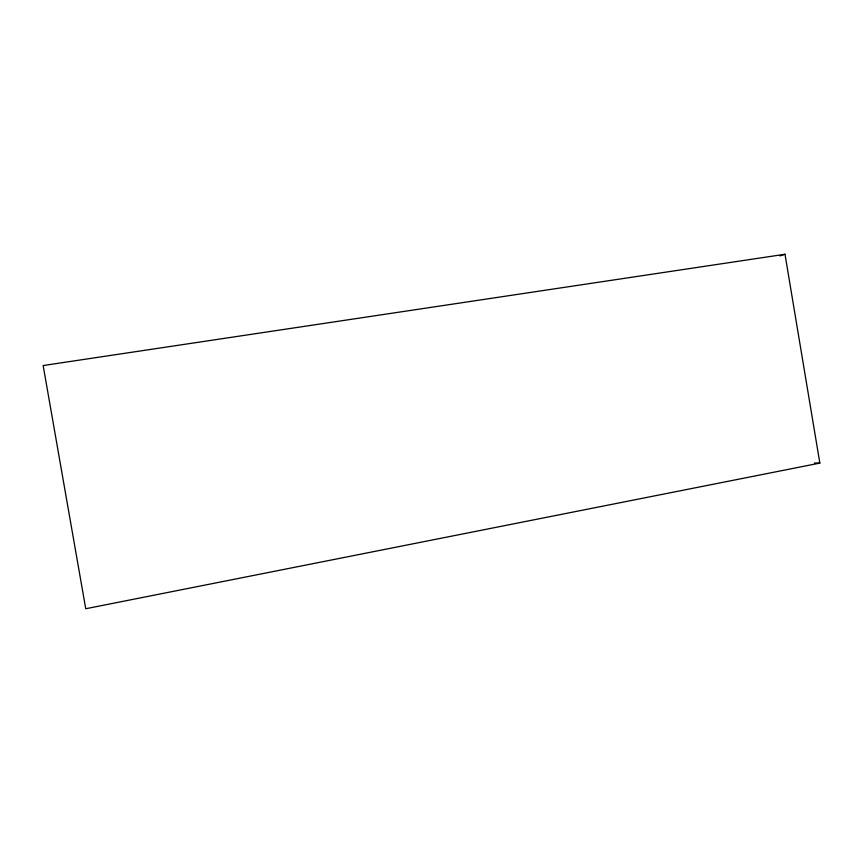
<?xml version="1.0" encoding="UTF-8"?>
<svg xmlns="http://www.w3.org/2000/svg" width="863" height="863" viewBox="0 0 863 863"><rect width="100%" height="100%" fill="white"/><g stroke="black" fill="none" stroke-linecap="round" stroke-linejoin="round"><path stroke-width="1.29" d="M779.904 255.912L784.996 254.261L819.85 463.097L85.739 608.739L43.15 365.545L784.996 254.261M814.478 463L819.85 463.097"/></g></svg>
